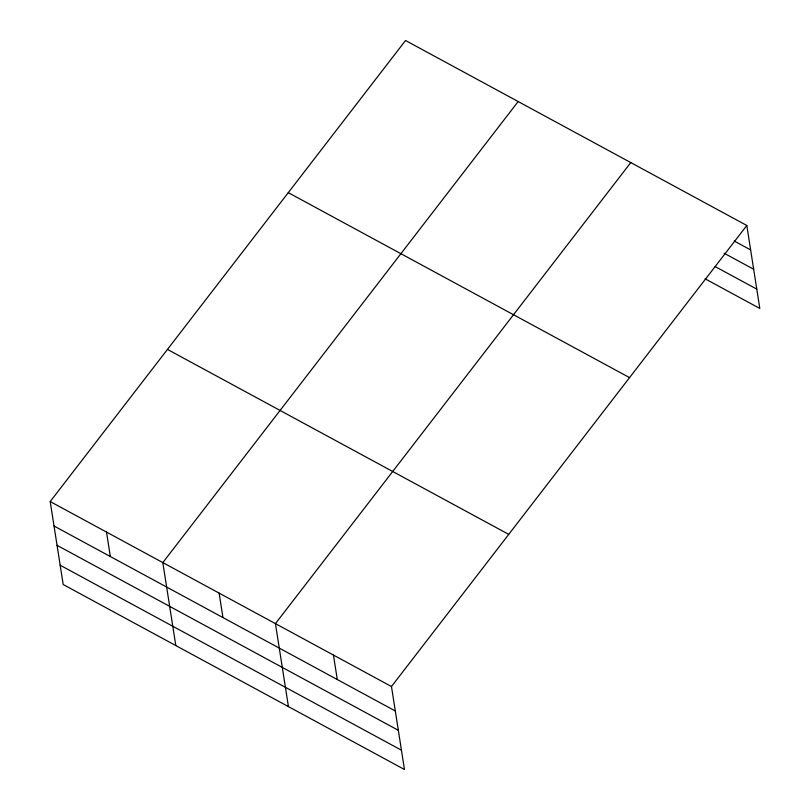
<?xml version="1.0" encoding="UTF-8"?>
<svg xmlns="http://www.w3.org/2000/svg" width="810" height="810" viewBox="0 0 810 810"><rect width="100%" height="100%" fill="white"/><g stroke="black" fill="none" stroke-linecap="round" stroke-linejoin="round"><path stroke-width="1.21" d="M746.81 225.474L391.473 686.526L404.463 769.5L63.19 584.526L50.2 501.552L405.537 40.5L746.81 225.474L759.8 308.448L705.075 278.782M518.157 101.544L162.82 562.596L175.81 645.57M630.777 162.577L275.44 623.639L288.431 706.614M734.224 241.026L750.637 249.925M724.11 253.216L753.664 269.234M715.179 266.591L756.783 289.13M288.269 192.648L629.552 377.622M167.457 349.404L508.731 534.377M50.2 501.552L391.473 686.526M54.027 526.014L395.3 710.988M57.044 545.322L398.328 730.296M60.163 565.218L401.436 750.192M333.457 655.087L337.284 679.539M219.125 593.122L222.952 617.574M106.505 532.079L110.332 556.531"/></g></svg>
